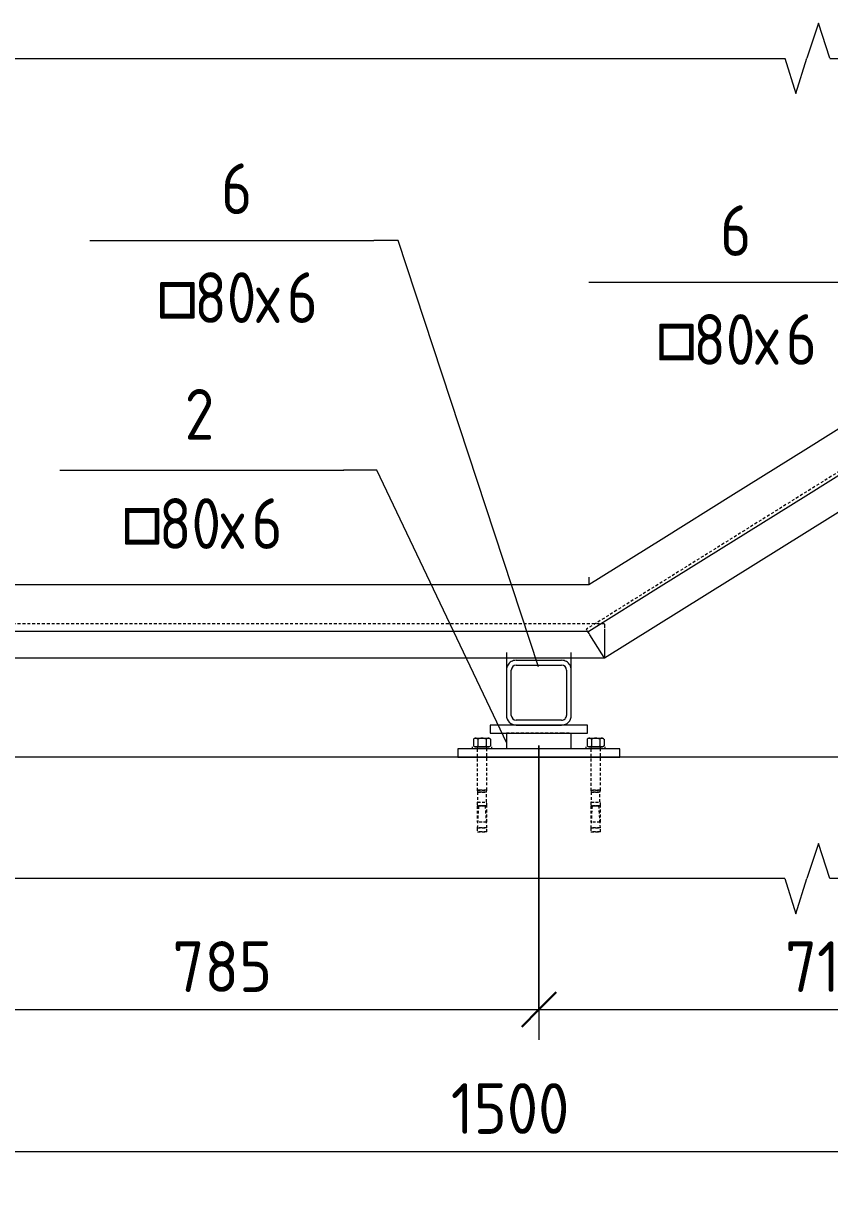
# Model space of a CAD drawing. Header units: millimetres. Extents: x 539 to 32806, y -1166 to 49726.
# Drawn here: x 29659 to 30653, y -524 to 905 of the extents above; entities that cross this region are included whole.
import ezdxf

# ---------------------------------------------------------------- set-up
doc = ezdxf.new("R2010")
doc.units = ezdxf.units.MM
doc.linetypes.add('01 Штриховая _4 мм_', pattern=[6, 3.5, -2.5])
for name, color, linetype, lineweight in [('AA_Dim', 7, 'Continuous', 9), ('AA_Dim-25', 7, 'Continuous', 9), ('AA_Oformlenie', 7, 'Continuous', 9), ('AA_Vinoska', 7, 'Continuous', 9), ('AF_Balki', 7, 'Continuous', 20), ('AF_Pokritie', 7, 'Continuous', 9), ('AF_Stena_Опалубка', 253, 'Continuous', 20), ('KR_Colonna_KG', 7, 'Continuous', 20), ('KR_Detal', 7, 'Continuous', 20)]:
    doc.layers.add(name, color=color, linetype=linetype, lineweight=lineweight)
doc.styles.add('ISOCPEUR_6', font='isocpeur.ttf', dxfattribs={"width": 0.85, "height": 62.5})
doc.styles.add('ISOCPEUR_7', font='isocpeur.ttf', dxfattribs={"width": 0.9, "height": 62.5})
doc.styles.add('ISOCPEUR_8', font='isocpeur.ttf', dxfattribs={"width": 0.85, "height": 62.5})
doc.dimstyles.new('00_Точн_3_знака__прозр__2', dxfattribs={"dimscale": 304.8, "dimtxt": 62.248823, "dimasz": 0.139436, "dimexe": 0.123031, "dimexo": 0.082021, "dimgap": 0.008202, "dimtad": 1, "dimdec": 3, "dimrnd": 0.001, "dimdsep": 46, "dimtxsty": 'ISOCPEUR_7', "dimblk1": 'OBLIQUE', "dimblk2": 'OBLIQUE', "dimsah": 1, "dimcen": 0.09, "dimdle": 0.123031, "dimazin": 0, "dimtfac": 1, "dimtdec": 4, "dimtix": 1, "dimtmove": 0, "dimatfit": 3, "dimfxl": 1, "dimtvp": 1, "dimtolj": 1, "dimtzin": 0, "dimlwd": 18, "dimlwe": 18, "dimarcsym": 2})
doc.dimstyles.new('05_Округл_1мм__прозр__3', dxfattribs={"dimscale": 304.8, "dimtxt": 62.248823, "dimasz": 0.139436, "dimexe": 0.123031, "dimexo": 0.082021, "dimgap": 0.008202, "dimtad": 1, "dimdec": 0, "dimdsep": 46, "dimtxsty": 'ISOCPEUR_7', "dimblk1": 'OBLIQUE', "dimblk2": 'OBLIQUE', "dimsah": 1, "dimcen": 0.09, "dimdle": 0.123031, "dimazin": 0, "dimtfac": 1, "dimtdec": 4, "dimtix": 1, "dimtmove": 0, "dimatfit": 3, "dimfxl": 1, "dimtvp": 1, "dimtolj": 1, "dimtzin": 0, "dimlwd": 18, "dimlwe": 18, "dimarcsym": 2})

# ---------------------------------------------------------------- blocks, each defined once
blk = doc.blocks.new('354_Прокат полоса лист широкополосный ГОСТ 103-2006_ГОСТ 19903-2015_ГОСТ 82-70 _НесКаркас_РабПлоск_ - 354_Прокат полоса лист широкополосный ГОСТ 103-2006_ГОСТ 19903-2015_ГОСТ 82-70 _НесКаркас_РабПлоск_-4176979-Сечение 5')
at = {"layer": 'AF_Balki'}
for p, q in [((-45945, 10), (-46145, 10)), ((-46145, 10), (-46145, 0)), ((-45945, 0), (-45945, 10)), ((-46145, 0), (-45945, 0))]:
    blk.add_line(p, q, dxfattribs=at)
blk = doc.blocks.new('354_Шайба_ГОСТ 11371-78_СоедНесК_РабПлоск_ - Шайба_ГОСТ 11371-78-V44-Сечение 5')
at = {"layer": 'KR_Detal', "lineweight": 9}
for p, q in [((-44692.1, 12.5), (-44692.1, 10)), ((-44686.5, 12.5), (-44680.1, 12.5)), ((-44680.1, 10), (-44686.5, 10)), ((-44680.1, 12.5), (-44673.8, 12.5)), ((-44673.8, 10), (-44680.1, 10)), ((-44668.1, 10), (-44668.1, 12.5))]:
    blk.add_line(p, q, dxfattribs=at)
blk = doc.blocks.new('354_Прокат полоса лист широкополосный ГОСТ 103-2006_ГОСТ 19903-2015_ГОСТ 82-70 _НесКаркас_РабПлоск_ - 354_Прокат полоса лист широкополосный ГОСТ 103-2006_ГОСТ 19903-2015_ГОСТ 82-70 _НесКаркас_РабПлоск_-4193491-Сечение 5')
at = {"layer": 'AF_Balki'}
for p, q in [((-43825.7, 413.2), (-43945.7, 413.2)), ((-43945.7, 413.2), (-43945.7, 403.2)), ((-43945.7, 403.2), (-43825.7, 403.2)), ((-43825.7, 403.2), (-43825.7, 413.2))]:
    blk.add_line(p, q, dxfattribs=at)
blk = doc.blocks.new('253_Профиль гнутый сварной квадратный _НесКаркас_Балка_ - 40х3-4232278-Сечение 5')
at = {"layer": 'AF_Balki', "linetype": '01 Штриховая _4 мм_'}
for p, q in [((-44529.2, 164.1), (-46085, 164.1)), ((-46085, 162.2), (-46085, 164)), ((-46085, 155.9), (-46085, 162.2)), ((-44529.2, 164), (-44529.2, 162.2)), ((-44529.2, 162.2), (-44529.2, 157.8)), ((-46085, 155.3), (-46085, 155.9)), ((-46080, 122.3), (-46010, 122.3))]:
    blk.add_line(p, q, dxfattribs=at)
at = {"layer": 'AF_Balki'}
for p, q in [((-44529.2, 157.8), (-44529.2, 155.9)), ((-46085, 127.9), (-46085, 155.3)), ((-44529.2, 155.9), (-44529.2, 127.9)), ((-46085, 122.3), (-46085, 127.9)), ((-46085, 122.3), (-46080, 122.3)), ((-46010, 122.3), (-44529.2, 122.3)), ((-44529.2, 127.9), (-44529.2, 122.3))]:
    blk.add_line(p, q, dxfattribs=at)
blk = doc.blocks.new('253_Профиль гнутый сварной квадратный _НесКаркас_Балка_ - 80х6-4199298-Сечение 5')
at = {"layer": 'AF_Balki', "linetype": '01 Штриховая _4 мм_'}
for p, q in [((-44650, 128.9), (-44650, 126.3)), ((-44570, 126.3), (-44570, 128.9))]:
    blk.add_line(p, q, dxfattribs=at)
at = {"layer": 'AF_Balki'}
for p, q in [((-44650, 126.3), (-44650, 107.3)), ((-44582, 119.2), (-44638, 119.2)), ((-44570, 107.3), (-44570, 126.3)), ((-44650, 107.3), (-44650, 51.4)), ((-44644, 51.4), (-44644, 107.3)), ((-44638, 113.3), (-44582, 113.3)), ((-44576, 107.3), (-44576, 51.4)), ((-44570, 51.4), (-44570, 107.3)), ((-44582, 45.4), (-44638, 45.4)), ((-44638, 39.4), (-44582, 39.4))]:
    blk.add_line(p, q, dxfattribs=at)
for centre, major_axis, start_param, end_param in [((-44638, 107.3), (12, 0), 2.356195, 2.617994), ((-44638, 107.3), (12, 0), 2.094395, 2.356194), ((-44638, 107.3), (12, 0), 1.832596, 2.094395), ((-44638, 107.3), (-12, 0), 4.712389, 4.974188), ((-44582, 107.3), (12, 0), 1.308997, 1.570796), ((-44582, 107.3), (12, 0), 1.047198, 1.308997), ((-44582, 107.3), (12, 0), 0.785398, 1.047198), ((-44582, 107.3), (12, 0), 0.523599, 0.785398), ((-44638, 107.3), (12, 0), 2.879794, 3.141593), ((-44638, 107.3), (12, 0), 2.617994, 2.879793), ((-44638, 107.3), (-6, 0), 4.712389, 6.283185), ((-44582, 107.3), (-6, 0), 3.141593, 4.712389), ((-44582, 107.3), (12, 0), 0.261799, 0.523599), ((-44582, 107.3), (-12, 0), 3.141593, 3.403392), ((-44638, 51.4), (12, 0), 3.141593, 4.712389), ((-44638, 51.4), (-6, 0), 0, 1.570796), ((-44582, 51.4), (12, 0), 4.712389, 6.283185), ((-44582, 51.4), (-6, 0), 1.570796, 3.141593)]:
    blk.add_ellipse(centre, major_axis=major_axis, ratio=0.997945, start_param=start_param, end_param=end_param, dxfattribs=at)
blk = doc.blocks.new('243_Профиль гнутый сварной квадратный _НесКол_2ур_ - 80х6-V40-Сечение 5')
at = {"layer": 'KR_Colonna_KG', "linetype": '01 Штриховая _4 мм_'}
for p, q in [((-44650.1, 30), (-44650.1, 29.5)), ((-44650.1, 30), (-44638.1, 30)), ((-44638.1, 30), (-44582.1, 30)), ((-44582.1, 30), (-44570.1, 30)), ((-44570.1, 29.5), (-44570.1, 30))]:
    blk.add_line(p, q, dxfattribs=at)
at = {"layer": 'KR_Colonna_KG'}
for p, q in [((-44650.1, 29.4), (-44650.1, 10)), ((-44570.1, 10), (-44570.1, 29.4)), ((-44638.1, 10), (-44650.1, 10)), ((-44582.1, 10), (-44638.1, 10)), ((-44570.1, 10), (-44582.1, 10))]:
    blk.add_line(p, q, dxfattribs=at)
blk = doc.blocks.new('253_Профиль гнутый сварной квадратный _НесКаркас_Балка_ - 40х3-4199256-Сечение 5')
at = {"layer": 'AF_Balki', "linetype": '01 Штриховая _4 мм_'}
for p, q in [((-43750.6, 657.6), (-44551.3, 157.7)), ((-43750.6, 657.5), (-43749.6, 656)), ((-43749.6, 656), (-43748.7, 654.6)), ((-43956, 480.1), (-43899, 515.7)), ((-44550.4, 156.2), (-44551.3, 157.7)), ((-44548, 152.4), (-44550.4, 156.2)), ((-44529.5, 122.8), (-44529.6, 122.9))]:
    blk.add_line(p, q, dxfattribs=at)
at = {"layer": 'AF_Balki'}
for p, q in [((-43748.6, 654.3), (-43748.7, 654.5)), ((-43748.5, 654.3), (-43746.2, 650.6)), ((-43746.2, 650.6), (-43731.4, 626.9)), ((-43899, 515.7), (-43728.5, 622.2)), ((-43731.4, 626.9), (-43728.5, 622.2)), ((-44529.2, 122.3), (-43956, 480.1)), ((-44547, 150.8), (-44548, 152.4)), ((-44532.2, 127.1), (-44547, 150.8)), ((-44529.6, 122.9), (-44532.2, 127.1)), ((-44529.3, 122.4), (-44529.5, 122.8)), ((-44529.2, 122.3), (-44529.3, 122.4))]:
    blk.add_line(p, q, dxfattribs=at)
blk = doc.blocks.new('354_Анкер клиновой _СоедНесК_РабПлоск_ - M12x120_20-V43-Сечение 5')
at = {"layer": 'KR_Detal', "lineweight": 9}
for p, q in [((-44690.5, 22.1), (-44690.5, 13.7)), ((-44689.1, 23.3), (-44687.9, 23.3)), ((-44687.8, 23.3), (-44680.1, 23.3)), ((-44685.3, 22.1), (-44685.3, 13.7)), ((-44680.1, 23.3), (-44672.4, 23.3)), ((-44674.9, 22.1), (-44674.9, 13.7)), ((-44672.3, 23.3), (-44671.1, 23.3)), ((-44669.7, 22.1), (-44669.7, 13.7)), ((-44687.9, 12.5), (-44689.1, 12.5)), ((-44686.2, 12.5), (-44687.8, 12.5)), ((-44680.1, 12.5), (-44686.1, 12.5)), ((-44686.1, 12.5), (-44686.1, 10)), ((-44674.1, 12.5), (-44680.1, 12.5)), ((-44672.4, 12.5), (-44674.1, 12.5)), ((-44674.1, 10), (-44674.1, 12.5)), ((-44671.1, 12.5), (-44672.3, 12.5))]:
    blk.add_line(p, q, dxfattribs=at)
at = {"layer": 'KR_Detal', "linetype": '01 Штриховая _4 мм_', "lineweight": 9}
for p, q in [((-44686.1, 10), (-44686.1, -40.9)), ((-44674.1, -40.9), (-44674.1, 10)), ((-44686.1, -40.9), (-44685.5, -43.3)), ((-44684, -40.9), (-44686, -40.9)), ((-44686, -40.9), (-44680.1, -40.9)), ((-44680.1, -40.9), (-44683.7, -40.9)), ((-44680.1, -40.9), (-44674.2, -40.9)), ((-44674.2, -40.9), (-44680.1, -40.9)), ((-44674.7, -43.3), (-44674.1, -40.9)), ((-44686.1, -55.5), (-44686.1, -60.3)), ((-44686.1, -55.5), (-44685.6, -55.5)), ((-44685.6, -55.5), (-44685.9, -55.5)), ((-44685.5, -43.3), (-44685.5, -55.5)), ((-44683.7, -43.3), (-44685.5, -43.3)), ((-44685.5, -43.3), (-44680.1, -43.3)), ((-44685.3, -55.5), (-44685.5, -55.5)), ((-44685.5, -55.5), (-44680.1, -55.5)), ((-44683.8, -55.5), (-44684, -55.5)), ((-44680.1, -43.3), (-44683.6, -43.3)), ((-44680.1, -43.3), (-44674.8, -43.3)), ((-44674.8, -43.3), (-44680.1, -43.3)), ((-44680.1, -55.5), (-44674.7, -55.5)), ((-44674.7, -55.5), (-44674.9, -55.5)), ((-44674.7, -55.5), (-44674.7, -43.3)), ((-44674.6, -55.5), (-44674.1, -55.5)), ((-44674.3, -55.5), (-44674.6, -55.5)), ((-44674.1, -60.3), (-44674.1, -55.5)), ((-44686.1, -60.3), (-44686.1, -80.3)), ((-44686.1, -60.3), (-44684.4, -60.3)), ((-44684.3, -60.3), (-44686.1, -87.5)), ((-44684.4, -60.3), (-44686.1, -60.3)), ((-44684.3, -60.3), (-44680.1, -60.3)), ((-44680.1, -60.3), (-44684.3, -60.3)), ((-44680.1, -60.3), (-44676, -60.3)), ((-44676, -60.3), (-44680.1, -60.3)), ((-44675.9, -60.3), (-44674.1, -60.3)), ((-44674.1, -87.5), (-44675.9, -60.3)), ((-44674.1, -60.3), (-44675.9, -60.3)), ((-44674.1, -80.3), (-44674.1, -60.3)), ((-44685.8, -80.3), (-44686.1, -80.3)), ((-44685.9, -80.3), (-44685.8, -80.3)), ((-44680.1, -80.3), (-44685.7, -80.3)), ((-44685.7, -80.3), (-44685.6, -80.3)), ((-44674.6, -80.3), (-44680.1, -80.3)), ((-44674.7, -80.3), (-44674.6, -80.3)), ((-44674.5, -80.3), (-44674.3, -80.3)), ((-44674.1, -80.3), (-44674.5, -80.3)), ((-44686.1, -87.5), (-44686.1, -92.3)), ((-44680.1, -92.3), (-44686.1, -92.3)), ((-44680.1, -87.5), (-44686, -87.5)), ((-44686, -87.5), (-44680.1, -87.5)), ((-44685.9, -92.3), (-44680.1, -92.3)), ((-44680.1, -87.5), (-44674.2, -87.5)), ((-44674.2, -87.5), (-44680.1, -87.5)), ((-44680.1, -92.3), (-44674.3, -92.3)), ((-44674.1, -92.3), (-44680.1, -92.3)), ((-44674.1, -92.3), (-44674.1, -87.5))]:
    blk.add_line(p, q, dxfattribs=at)
at = {"layer": 'KR_Detal', "lineweight": 9, "flags": 128}
for points in [[(-44690.5, 22.1), (-44690.1, 22.5), (-44689.6, 22.9), (-44689.2, 23.3), (-44689.1, 23.3)], [(-44671.1, 23.3), (-44670.7, 22.9), (-44670.2, 22.5), (-44669.8, 22.1), (-44669.7, 22.1)], [(-44689.1, 12.5), (-44689.6, 12.9), (-44690.1, 13.3), (-44690.5, 13.7), (-44690.5, 13.7)], [(-44669.7, 13.7), (-44670.2, 13.3), (-44670.6, 12.9), (-44671.1, 12.5), (-44671.1, 12.5)]]:
    blk.add_lwpolyline(points, dxfattribs=at)
at = {"layer": 'KR_Detal', "lineweight": 9}
for points, knots in [([(-44687.9, 23.3), (-44688.4, 23.3), (-44689.2, 23.1), (-44689.9, 22.6), (-44690.2, 22.4)], [0, 0, 0, 0, 0.5, 0.8815586, 0.8815586, 0.8815586, 0.8815586]), ([(-44670, 22.4), (-44670.4, 22.6), (-44671.1, 23.1), (-44671.9, 23.3), (-44672.3, 23.3)], [0.1186632, 0.1186632, 0.1186632, 0.1186632, 0.5, 1, 1, 1, 1]), ([(-44690.2, 13.4), (-44689.9, 13.2), (-44689.2, 12.7), (-44688.4, 12.5), (-44687.9, 12.5)], [0.1186632, 0.1186632, 0.1186632, 0.1186632, 0.5, 1, 1, 1, 1]), ([(-44672.3, 12.5), (-44671.9, 12.5), (-44671.1, 12.7), (-44670.4, 13.2), (-44670, 13.4)], [0, 0, 0, 0, 0.5, 0.8815586, 0.8815586, 0.8815586, 0.8815586])]:
    blk.add_open_spline(points, degree=3, knots=knots, dxfattribs=at)
for points in [[(-44685.3, 22.1), (-44685.7, 22.5), (-44686.6, 23.1), (-44687.5, 23.3), (-44687.9, 23.3)], [(-44680.1, 23.3), (-44681, 23.3), (-44682.8, 23.1), (-44684.5, 22.5), (-44685.3, 22.1)], [(-44674.9, 22.1), (-44675.8, 22.5), (-44677.4, 23.1), (-44679.2, 23.3), (-44680.1, 23.3)], [(-44672.3, 23.3), (-44672.8, 23.3), (-44673.7, 23.1), (-44674.5, 22.5), (-44674.9, 22.1)], [(-44687.9, 12.5), (-44687.5, 12.5), (-44686.6, 12.7), (-44685.7, 13.3), (-44685.3, 13.7)], [(-44685.3, 13.7), (-44684.5, 13.3), (-44682.8, 12.7), (-44681, 12.5), (-44680.1, 12.5)], [(-44680.1, 12.5), (-44679.2, 12.5), (-44677.4, 12.7), (-44675.8, 13.3), (-44674.9, 13.7)], [(-44674.9, 13.7), (-44674.5, 13.3), (-44673.7, 12.7), (-44672.8, 12.5), (-44672.3, 12.5)]]:
    blk.add_open_spline(points, degree=3, dxfattribs=at)
blk = doc.blocks.new('354_Анкер клиновой _СоедНесК_РабПлоск_ - M12x120_20-V45-Сечение 5')
at = {"layer": 'KR_Detal', "lineweight": 9}
for p, q in [((-44550.5, 22.1), (-44550.5, 13.7)), ((-44549.1, 23.3), (-44547.9, 23.3)), ((-44547.8, 23.3), (-44540.1, 23.3)), ((-44545.3, 22.1), (-44545.3, 13.7)), ((-44540.1, 23.3), (-44533.8, 23.3)), ((-44534.9, 22.1), (-44534.9, 13.7)), ((-44533.7, 23.3), (-44532.4, 23.3)), ((-44532.3, 23.3), (-44531.1, 23.3)), ((-44529.7, 22.1), (-44529.7, 13.7)), ((-44547.9, 12.5), (-44549.1, 12.5)), ((-44546.2, 12.5), (-44547.8, 12.5)), ((-44540.1, 12.5), (-44546.1, 12.5)), ((-44546.1, 12.5), (-44546.1, 10)), ((-44534.1, 12.5), (-44540.1, 12.5)), ((-44533.8, 12.5), (-44534.1, 12.5)), ((-44534.1, 10), (-44534.1, 12.5)), ((-44532.4, 12.5), (-44533.7, 12.5)), ((-44531.1, 12.5), (-44532.3, 12.5))]:
    blk.add_line(p, q, dxfattribs=at)
at = {"layer": 'KR_Detal', "linetype": '01 Штриховая _4 мм_', "lineweight": 9}
for p, q in [((-44546.1, 10), (-44546.1, -40.9)), ((-44534.1, -40.9), (-44534.1, 10)), ((-44546.1, -40.9), (-44545.5, -43.3)), ((-44540.1, -40.9), (-44546, -40.9)), ((-44546, -40.9), (-44540.1, -40.9)), ((-44540.1, -40.9), (-44534.2, -40.9)), ((-44534.2, -40.9), (-44540.1, -40.9)), ((-44534.7, -43.3), (-44534.1, -40.9)), ((-44546.1, -55.5), (-44546.1, -60.3)), ((-44546.1, -55.5), (-44545.6, -55.5)), ((-44545.6, -55.5), (-44545.9, -55.5)), ((-44545.5, -43.3), (-44545.5, -55.5)), ((-44540.1, -43.3), (-44545.5, -43.3)), ((-44545.5, -43.3), (-44540.1, -43.3)), ((-44545.3, -55.5), (-44545.5, -55.5)), ((-44545.5, -55.5), (-44540.1, -55.5)), ((-44540.1, -43.3), (-44534.8, -43.3)), ((-44534.8, -43.3), (-44540.1, -43.3)), ((-44540.1, -55.5), (-44534.7, -55.5)), ((-44534.7, -55.5), (-44534.9, -55.5)), ((-44534.7, -55.5), (-44534.7, -43.3)), ((-44534.6, -55.5), (-44534.1, -55.5)), ((-44534.3, -55.5), (-44534.6, -55.5)), ((-44534.1, -60.3), (-44534.1, -55.5)), ((-44546.1, -60.3), (-44546.1, -80.3)), ((-44546.1, -60.3), (-44544.4, -60.3)), ((-44544.3, -60.3), (-44546.1, -87.5)), ((-44544.4, -60.3), (-44546.1, -60.3)), ((-44544.3, -60.3), (-44540.1, -60.3)), ((-44540.1, -60.3), (-44544.3, -60.3)), ((-44540.1, -60.3), (-44536, -60.3)), ((-44536, -60.3), (-44540.1, -60.3)), ((-44535.9, -60.3), (-44534.1, -60.3)), ((-44534.1, -87.5), (-44535.9, -60.3)), ((-44534.1, -60.3), (-44535.9, -60.3)), ((-44534.1, -80.3), (-44534.1, -60.3)), ((-44545.8, -80.3), (-44546.1, -80.3)), ((-44545.9, -80.3), (-44545.8, -80.3)), ((-44540.1, -80.3), (-44545.7, -80.3)), ((-44545.7, -80.3), (-44545.6, -80.3)), ((-44534.6, -80.3), (-44540.1, -80.3)), ((-44534.7, -80.3), (-44534.6, -80.3)), ((-44534.5, -80.3), (-44534.3, -80.3)), ((-44534.1, -80.3), (-44534.5, -80.3)), ((-44546.1, -87.5), (-44546.1, -92.3)), ((-44540.1, -92.3), (-44546.1, -92.3)), ((-44540.1, -87.5), (-44546, -87.5)), ((-44546, -87.5), (-44540.1, -87.5)), ((-44545.9, -92.3), (-44540.1, -92.3)), ((-44540.1, -87.5), (-44534.2, -87.5)), ((-44534.2, -87.5), (-44540.1, -87.5)), ((-44540.1, -92.3), (-44534.3, -92.3)), ((-44534.1, -92.3), (-44540.1, -92.3)), ((-44534.1, -92.3), (-44534.1, -87.5))]:
    blk.add_line(p, q, dxfattribs=at)
at = {"layer": 'KR_Detal', "lineweight": 9, "flags": 128}
for points in [[(-44550.5, 22.1), (-44550.1, 22.5), (-44549.6, 22.9), (-44549.2, 23.3), (-44549.1, 23.3)], [(-44531.1, 23.3), (-44530.7, 22.9), (-44530.2, 22.5), (-44529.8, 22.1), (-44529.7, 22.1)], [(-44549.1, 12.5), (-44549.6, 12.9), (-44550.1, 13.3), (-44550.5, 13.7), (-44550.5, 13.7)], [(-44529.7, 13.7), (-44530.2, 13.3), (-44530.6, 12.9), (-44531.1, 12.5), (-44531.1, 12.5)]]:
    blk.add_lwpolyline(points, dxfattribs=at)
at = {"layer": 'KR_Detal', "lineweight": 9}
for points, knots in [([(-44547.9, 23.3), (-44548.4, 23.3), (-44549.2, 23.1), (-44549.9, 22.6), (-44550.2, 22.4)], [0, 0, 0, 0, 0.5, 0.8815586, 0.8815586, 0.8815586, 0.8815586]), ([(-44530, 22.4), (-44530.4, 22.6), (-44531.1, 23.1), (-44531.9, 23.3), (-44532.3, 23.3)], [0.1186632, 0.1186632, 0.1186632, 0.1186632, 0.5, 1, 1, 1, 1]), ([(-44550.2, 13.4), (-44549.9, 13.2), (-44549.2, 12.7), (-44548.4, 12.5), (-44547.9, 12.5)], [0.1186632, 0.1186632, 0.1186632, 0.1186632, 0.5, 1, 1, 1, 1]), ([(-44532.3, 12.5), (-44531.9, 12.5), (-44531.1, 12.7), (-44530.4, 13.2), (-44530, 13.4)], [0, 0, 0, 0, 0.5, 0.8815586, 0.8815586, 0.8815586, 0.8815586])]:
    blk.add_open_spline(points, degree=3, knots=knots, dxfattribs=at)
for points in [[(-44545.3, 22.1), (-44545.7, 22.5), (-44546.6, 23.1), (-44547.5, 23.3), (-44547.9, 23.3)], [(-44540.1, 23.3), (-44541, 23.3), (-44542.8, 23.1), (-44544.5, 22.5), (-44545.3, 22.1)], [(-44534.9, 22.1), (-44535.8, 22.5), (-44537.4, 23.1), (-44539.2, 23.3), (-44540.1, 23.3)], [(-44532.3, 23.3), (-44532.8, 23.3), (-44533.7, 23.1), (-44534.5, 22.5), (-44534.9, 22.1)], [(-44547.9, 12.5), (-44547.5, 12.5), (-44546.6, 12.7), (-44545.7, 13.3), (-44545.3, 13.7)], [(-44545.3, 13.7), (-44544.5, 13.3), (-44542.8, 12.7), (-44541, 12.5), (-44540.1, 12.5)], [(-44540.1, 12.5), (-44539.2, 12.5), (-44537.4, 12.7), (-44535.8, 13.3), (-44534.9, 13.7)], [(-44534.9, 13.7), (-44534.5, 13.3), (-44533.7, 12.7), (-44532.8, 12.5), (-44532.3, 12.5)]]:
    blk.add_open_spline(points, degree=3, dxfattribs=at)
blk = doc.blocks.new('011_Прямоугольник обрыва _ЭлУзла_ - 011_Прямоугольник обрыва _ЭлУзла_-4183848-Сечение 5')
at = {"layer": 'AA_Oformlenie'}
for p, q in [((-45590.1, 861.6), (-44306.9, 861.6)), ((-44251.3, 861.6), (-43610, 861.6)), ((-44306.9, -150), (-45590.1, -150)), ((-43610, -150), (-44251.3, -150))]:
    blk.add_line(p, q, dxfattribs=at)
blk = doc.blocks.new('DIMBLOCK60-Сечение 5')
at = {"layer": 'AA_Dim-25', "lineweight": 18}
for p, q in [((30294.4, 14.4), (30294.4, -348.9)), ((30294.4, -311.4), (30294.4, 14.4)), ((29509.4, -306.3), (29509.4, -348.9)), ((29509.4, -311.4), (29509.4, -306.3)), ((29509.4, -311.4), (30294.4, -311.4))]:
    blk.add_line(p, q, dxfattribs=at)
at = {"layer": 'AA_Dim-25', "lineweight": 30}
for p, q in [((29509.4, -311.4), (29530.7, -290.1)), ((30294.4, -311.4), (30315.7, -290.1)), ((29509.4, -311.4), (29488.2, -332.6)), ((30294.4, -311.4), (30273.2, -332.6))]:
    blk.add_line(p, q, dxfattribs=at)
at = {"layer": 'AA_Dim-25', "color": 0, "lineweight": 18, "insert": (29842.7, -227.2), "char_height": 62.5, "width": 142.215, "attachment_point": 1, "line_spacing_factor": 1.149209, "style": 'ISOCPEUR_7'}
blk.add_mtext('785', dxfattribs=at)
blk = doc.blocks.new('_Oblique')
at = {"color": 0, "linetype": 'ByBlock', "lineweight": -2}
blk.add_line((-0.5, -0.5), (0.5, 0.5), dxfattribs=at)
blk = doc.blocks.new('DIMBLOCK61-Сечение 5')
at = {"layer": 'AA_Dim-25', "lineweight": 18}
for p, q in [((30294.4, 14.4), (30294.4, -348.9)), ((30294.4, -311.4), (30294.4, 14.4)), ((30294.4, -311.4), (31009.4, -311.4)), ((31009.4, -306.3), (31009.4, -348.9)), ((31009.4, -311.4), (31009.4, -306.3))]:
    blk.add_line(p, q, dxfattribs=at)
at = {"layer": 'AA_Dim-25', "lineweight": 30}
for p, q in [((30294.4, -311.4), (30315.7, -290.1)), ((31009.4, -311.4), (31030.7, -290.1)), ((30294.4, -311.4), (30273.2, -332.6)), ((31009.4, -311.4), (30988.2, -332.6))]:
    blk.add_line(p, q, dxfattribs=at)
at = {"layer": 'AA_Dim-25', "color": 0, "lineweight": 18, "insert": (30598, -227.2), "char_height": 62.5, "width": 129.286, "attachment_point": 1, "line_spacing_factor": 1.149209, "style": 'ISOCPEUR_7'}
blk.add_mtext('715', dxfattribs=at)
blk = doc.blocks.new('DIMBLOCK63-Сечение 5')
at = {"layer": 'AA_Dim-25', "lineweight": 30}
for p, q in [((29509.4, -486.4), (29530.7, -465.1)), ((31009.4, -486.4), (31030.7, -465.1)), ((29509.4, -486.4), (29488.2, -507.6)), ((31009.4, -486.4), (30988.2, -507.6))]:
    blk.add_line(p, q, dxfattribs=at)
at = {"layer": 'AA_Dim-25', "lineweight": 18}
for p, q in [((29509.4, -481.3), (29509.4, -523.9)), ((29509.4, -486.4), (29509.4, -481.3)), ((31009.4, -481.3), (31009.4, -523.9)), ((31009.4, -486.4), (31009.4, -481.3)), ((29471.9, -486.4), (31046.9, -486.4))]:
    blk.add_line(p, q, dxfattribs=at)
at = {"layer": 'AA_Dim-25', "color": 0, "lineweight": 18, "insert": (30185.8, -402.2), "char_height": 62.5, "width": 176.691, "attachment_point": 1, "line_spacing_factor": 1.149209, "style": 'ISOCPEUR_7'}
blk.add_mtext('1500', dxfattribs=at)
blk = doc.blocks.new('043_М_КолонныКМ - Позиция_Наименование_дп14-4163880-Сечение 5')
at = {"layer": 'AA_Vinoska'}
blk.add_line((-43495.6, 274.6), (-43145.6, 274.6), dxfattribs=at)
blk = doc.blocks.new('043_М_Балки_Полка - Позиция_Наименование_дп14-4164524-Сечение 5')
at = {"layer": 'AA_Vinoska'}
blk.add_line((-45163.7, 637.1), (-44813.7, 637.1), dxfattribs=at)

msp = doc.modelspace()

# ---------------------------------------------------------------- linework, layer by layer
at = {"layer": 'AA_Vinoska'}
for p, q in [((30639.068, 904.9651), (30624.9908, 861.64)), ((30653.1452, 861.64), (30639.068, 904.9651)), ((30597.4908, 861.64), (30611.2408, 818.3388)), ((30611.2408, 818.3388), (30624.9908, 861.64)), ((30120.9755, 637.0961), (30090.7202, 637.0961)), ((30293.9278, 111.1943), (30120.9755, 637.0961)), ((30094.6344, 353.8268), (30053.7008, 353.8268)), ((30254.8963, 17.2898), (30094.6344, 353.8268)), ((30639.068, -106.6749), (30624.9908, -150)), ((30653.1452, -150), (30639.068, -106.6749)), ((30597.4908, -150), (30611.2408, -193.3013)), ((30611.2408, -193.3013), (30624.9908, -150))]:
    msp.add_line(p, q, dxfattribs=at)
at = {"layer": 'AF_Pokritie', "lineweight": 20}
for p, q in [((30356.0765, 221.5905), (30356.0765, 212.2807)), ((30356.0765, 212.2807), (28759.4169, 212.2807)), ((28759.4169, 155.2807), (30356.0765, 155.2807))]:
    msp.add_line(p, q, dxfattribs=at)
at = {"layer": 'AF_Pokritie', "lineweight": 20, "flags": 128}
for points in [[(31158.6609, 713.3202), (31069.4849, 657.6491), (30980.3088, 601.978), (30891.1328, 546.307), (30801.9567, 490.6359), (30712.7807, 434.9649), (30623.6047, 379.2938), (30534.4286, 323.6228), (30445.2526, 267.9517), (30356.0765, 212.2807)], [(30356.0765, 155.2807), (30445.2526, 210.9517), (30534.4286, 266.6228), (30623.6047, 322.2938), (30712.7807, 377.9649), (30801.9567, 433.6359), (30891.1328, 489.307), (30980.3088, 544.978), (31069.4849, 600.6491), (31158.6609, 656.3202)]]:
    msp.add_lwpolyline(points, dxfattribs=at)
at = {"layer": 'AF_Stena_Опалубка'}
msp.add_line((31294.4169, 0), (28759.4169, 0), dxfattribs=at)

# ---------------------------------------------------------------- block references
at = {"layer": 'AA_Oformlenie'}
msp.add_blockref('011_Прямоугольник обрыва _ЭлУзла_ - 011_Прямоугольник обрыва _ЭлУзла_-4183848-Сечение 5', (74904.4169, 0), dxfattribs=at)
at = {"layer": 'AA_Vinoska'}
for name, p in [('043_М_Балки_Полка - Позиция_Наименование_дп14-4164524-Сечение 5', (74904.4169, 0)), ('043_М_Балки_Полка - Позиция_Наименование_дп14-4164524-Сечение 5', (75519.7245, -51.5873)), ('043_М_КолонныКМ - Позиция_Наименование_дп14-4163880-Сечение 5', (73199.3383, 79.1947))]:
    msp.add_blockref(name, p, dxfattribs=at)
at = {"layer": 'AF_Balki', "linetype": '01 Штриховая _4 мм_'}
for name in ['253_Профиль гнутый сварной квадратный _НесКаркас_Балка_ - 40х3-4199256-Сечение 5', '253_Профиль гнутый сварной квадратный _НесКаркас_Балка_ - 40х3-4232278-Сечение 5', '253_Профиль гнутый сварной квадратный _НесКаркас_Балка_ - 80х6-4199298-Сечение 5']:
    msp.add_blockref(name, (74904.4169, 0), dxfattribs=at)
at = {"layer": 'AF_Balki'}
for name, p in [('354_Прокат полоса лист широкополосный ГОСТ 103-2006_ГОСТ 19903-2015_ГОСТ 82-70 _НесКаркас_РабПлоск_ - 354_Прокат полоса лист широкополосный ГОСТ 103-2006_ГОСТ 19903-2015_ГОСТ 82-70 _НесКаркас_РабПлоск_-4193491-Сечение 5', (74180.0724, -373.8394)), ('354_Прокат полоса лист широкополосный ГОСТ 103-2006_ГОСТ 19903-2015_ГОСТ 82-70 _НесКаркас_РабПлоск_ - 354_Прокат полоса лист широкополосный ГОСТ 103-2006_ГОСТ 19903-2015_ГОСТ 82-70 _НесКаркас_РабПлоск_-4176979-Сечение 5', (76339.2841, 0))]:
    msp.add_blockref(name, p, dxfattribs=at)
at = {"layer": 'KR_Colonna_KG', "linetype": '01 Штриховая _4 мм_'}
msp.add_blockref('243_Профиль гнутый сварной квадратный _НесКол_2ур_ - 80х6-V40-Сечение 5', (74904.4169, 0), dxfattribs=at)
at = {"layer": 'KR_Detal', "linetype": '01 Штриховая _4 мм_', "lineweight": 9}
for name in ['354_Анкер клиновой _СоедНесК_РабПлоск_ - M12x120_20-V43-Сечение 5', '354_Анкер клиновой _СоедНесК_РабПлоск_ - M12x120_20-V45-Сечение 5']:
    msp.add_blockref(name, (74904.4169, 0), dxfattribs=at)
at = {"layer": 'KR_Detal', "lineweight": 9}
for p in [(74904.4169, 0), (75044.4169, 0)]:
    msp.add_blockref('354_Шайба_ГОСТ 11371-78_СоедНесК_РабПлоск_ - Шайба_ГОСТ 11371-78-V44-Сечение 5', p, dxfattribs=at)

# ---------------------------------------------------------------- texts
at = {"layer": 'AA_Vinoska', "char_height": 62.5, "attachment_point": 1}
for s, insert, width, style in [('\\fISOCPEUR|b0|i0|c204|p34|;\\W.85;6', (29902.5978, 732.0304), 45.99682, 'ISOCPEUR_6'), ('\\fISOCPEUR|b0|i0|c204|p34|;\\W.85;6', (30517.9054, 680.4431), 45.99682, 'ISOCPEUR_6'), ('80', (29869.532, 597.7563), 91.993641, 'ISOCPEUR_6'), ('\\fISOCPEUR|b0|i0|c204|p34|;\\W.85;6', (29983.3855, 597.7563), 45.99682, 'ISOCPEUR_6'), ('\\fISOCPEUR|b0|i0|c130|p34|;\\W.85;□', (29821.7416, 597.7563), 57.921922, 'ISOCPEUR_8'), ('\\fISOCPEUR|b0|i0|c204|p34|;\\W.85;х', (29945.4343, 597.7563), 45.99682, 'ISOCPEUR_6'), ('80', (30484.8395, 546.169), 91.993641, 'ISOCPEUR_6'), ('\\fISOCPEUR|b0|i0|c204|p34|;\\W.85;6', (30598.693, 546.169), 45.99682, 'ISOCPEUR_6'), ('\\fISOCPEUR|b0|i0|c130|p34|;\\W.85;□', (30437.0491, 546.169), 57.921922, 'ISOCPEUR_8'), ('\\fISOCPEUR|b0|i0|c204|p34|;\\W.85;х', (30560.7419, 546.169), 45.99682, 'ISOCPEUR_6'), ('\\fISOCPEUR|b0|i0|c204|p34|;\\W.85;2', (29857.7578, 453.89), 45.99682, 'ISOCPEUR_6'), ('80', (29825.9673, 319.1488), 91.993641, 'ISOCPEUR_6'), ('\\fISOCPEUR|b0|i0|c204|p34|;\\W.85;6', (29939.8208, 319.1488), 45.99682, 'ISOCPEUR_6'), ('\\fISOCPEUR|b0|i0|c130|p34|;\\W.85;□', (29778.1769, 319.1488), 57.921922, 'ISOCPEUR_8'), ('\\fISOCPEUR|b0|i0|c204|p34|;\\W.85;х', (29901.8696, 319.1488), 45.99682, 'ISOCPEUR_6')]:
    msp.add_mtext(s, dxfattribs=dict(at, insert=insert, width=width, style=style))

# ---------------------------------------------------------------- dimensions: what is measured, and where the dimension line sits
at = {"layer": 'AA_Dim', "lineweight": 18}
for base, p1, p2, dimstyle, override, picture, middle in [((30294.4169, -311.3594), (29509.4169, -281.3074), (30294.4169, 39.406), '05_Округл_1мм__прозр__3', {"dimpost": '<>', "dimfxl": 847.987058}, 'DIMBLOCK60-Сечение 5', (29901.9169, -277.6094)), ((31009.4169, -311.3594), (30294.4169, 39.406), (31009.4169, -281.3074), '05_Округл_1мм__прозр__3', {"dimpost": '<>', "dimfxl": 783.633875}, 'DIMBLOCK61-Сечение 5', (30651.9169, -277.6094)), ((31009.4169, -486.3594), (29509.4169, -456.3074), (31009.4169, -456.3074), '00_Точн_3_знака__прозр__2', {"dimpost": '<>', "dimfxl": 1500}, 'DIMBLOCK63-Сечение 5', (30259.4169, -452.6094))]:
    dim = msp.add_linear_dim(base=base, p1=p1, p2=p2, dimstyle=dimstyle, override=override, dxfattribs=at)
    dim.commit()
    dim.dimension.update_dxf_attribs({"geometry": picture, "text_midpoint": middle})

doc.saveas('drawing.dxf')
